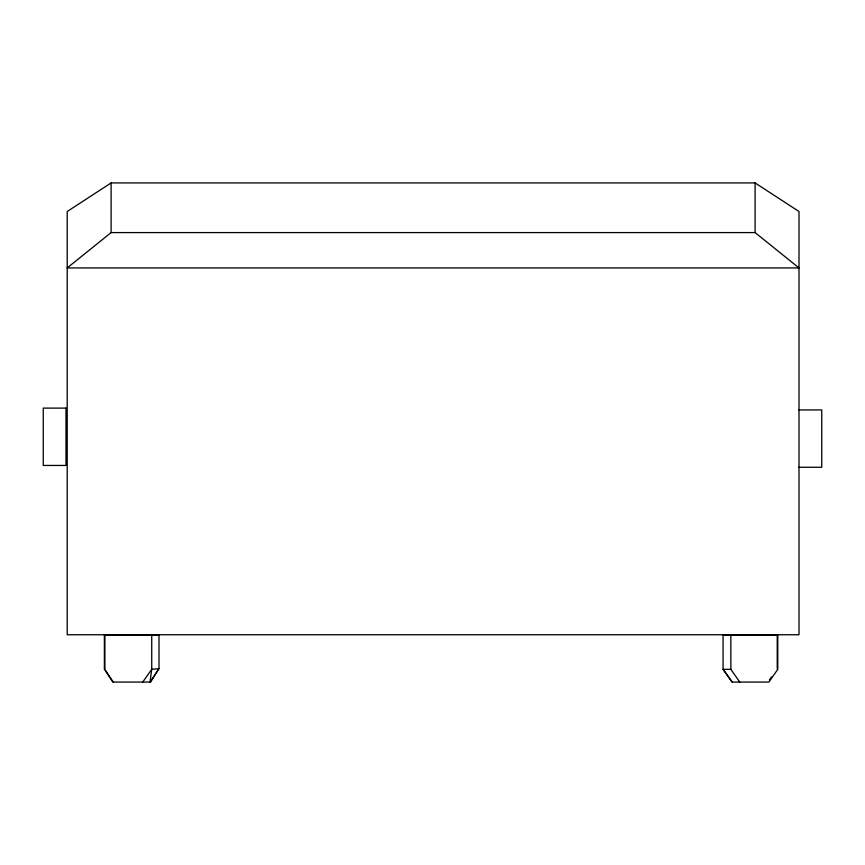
<?xml version="1.0" encoding="UTF-8"?>
<svg xmlns="http://www.w3.org/2000/svg" width="865" height="865" viewBox="0 0 865 865"><rect width="100%" height="100%" fill="white"/><g stroke="black" fill="none" stroke-linecap="round" stroke-linejoin="round"><path stroke-width="1.3" d="M158.479 669.337L150.618 682.074L112.742 682.074L105.53 670.397M113.369 682.074L104.373 669.337L104.373 634.975L158.998 634.975L158.998 668.656L150.002 682.074L151.732 669.337L151.732 634.975M769.418 680.009L771.548 676.917M142.725 682.074L151.732 669.337L158.998 668.656M111.109 232.588L67.2 267.934L799.001 267.934L755.091 232.588L111.109 232.588L111.109 182.926L755.091 182.926L799.001 211.503L799.001 634.748L67.2 634.748L67.2 211.503L111.109 182.926M799.001 409.924L821.75 409.924L821.75 467.262L799.001 467.262M739.77 682.074L730.849 669.337L723.086 669.337L723.064 634.975L777.776 634.975L777.776 669.337L768.866 682.074L732.006 682.074L723.086 669.337L732.298 682.074M777.235 634.975L777.235 668.656M755.091 182.926L755.091 232.588M730.849 634.975L730.849 669.337M104.881 634.975L104.881 669.337M65.999 408.107L43.25 408.107L43.25 465.446L65.999 465.446L65.999 408.107"/></g></svg>
